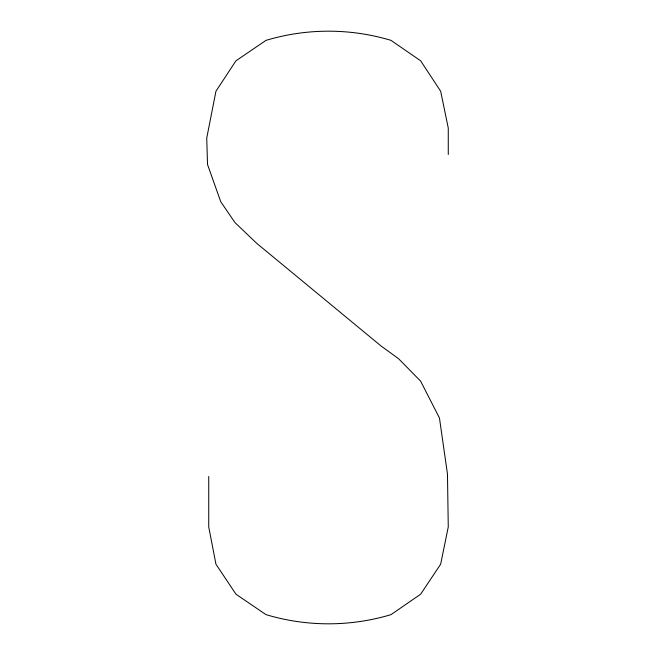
<?xml version="1.0" encoding="UTF-8"?>
<svg xmlns="http://www.w3.org/2000/svg" width="655" height="655" viewBox="0 0 655 655"><rect width="100%" height="100%" fill="white"/><g stroke="black" fill="none" stroke-linecap="round" stroke-linejoin="round"><path stroke-width="0.98" d="M448.266 154.498L448.266 128.061L440.659 91.217L420.633 60.784L390.986 40.356A217.386 217.386 0 0 0 266.012 40.364L235.972 60.784L215.945 91.217L206.734 138.074L207.529 164.503L220.751 201.748L234.973 222.577L256.801 243.398L380.973 345.922L398.6 358.735L420.633 381.161L439.456 418.005L447.471 474.073L448.266 526.939L440.659 564.184L420.633 594.216L390.986 614.644A217.386 217.386 0 0 1 266.012 614.636L235.972 594.216L215.945 564.184L208.732 526.939L208.732 476.48"/></g></svg>
